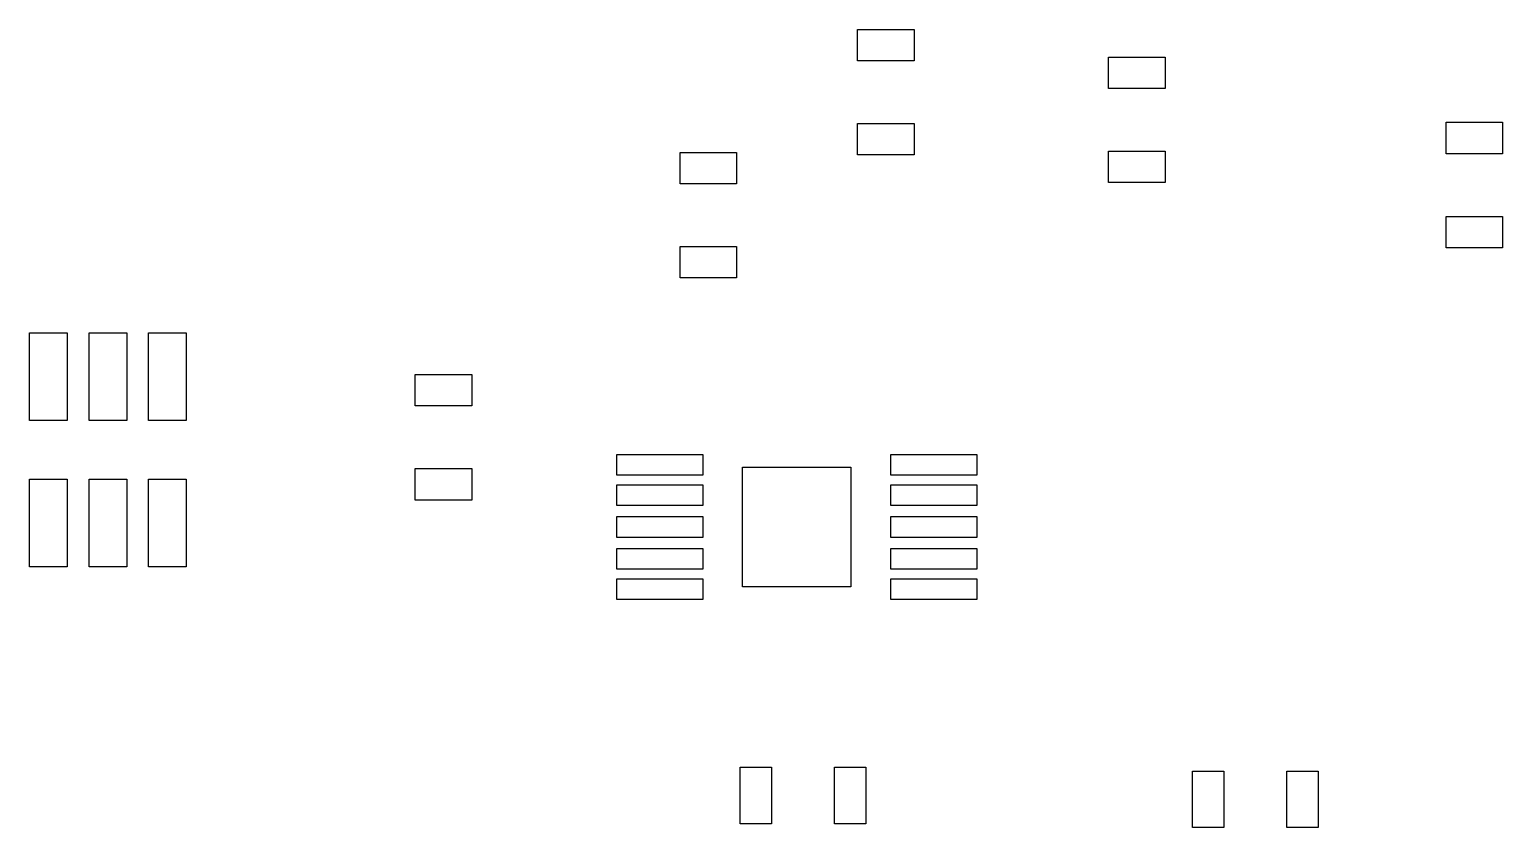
# Model space of a CAD drawing. Extents: x 142.5 to 166, y -129.9 to -117.2.
import ezdxf

# ---------------------------------------------------------------- set-up
doc = ezdxf.new("R2010")
doc.units = 0
doc.header["$MEASUREMENT"] = 0
doc.layers.add('BLACK', color=7, linetype='CONTINUOUS')

msp = doc.modelspace()

# ---------------------------------------------------------------- linework, layer by layer
at = {"layer": 'Black'}
for p, q in [((155.7, -117.67), (155.7, -117.17)), ((155.7, -117.17), (156.6, -117.17)), ((156.6, -117.17), (156.6, -117.67)), ((159.7, -118.11), (159.7, -117.61)), ((159.7, -117.61), (160.6, -117.61)), ((160.6, -117.61), (160.6, -118.11)), ((156.6, -117.67), (155.7, -117.67)), ((160.6, -118.11), (159.7, -118.11)), ((155.7, -119.17), (155.7, -118.67)), ((155.7, -118.67), (156.6, -118.67)), ((156.6, -118.67), (156.6, -119.17)), ((165.08, -119.15), (165.08, -118.65)), ((165.08, -118.65), (165.98, -118.65)), ((165.98, -118.65), (165.98, -119.15)), ((152.87, -119.63), (152.87, -119.13)), ((152.87, -119.13), (153.77, -119.13)), ((153.77, -119.13), (153.77, -119.63)), ((156.6, -119.17), (155.7, -119.17)), ((159.7, -119.61), (159.7, -119.11)), ((159.7, -119.11), (160.6, -119.11)), ((160.6, -119.11), (160.6, -119.61)), ((165.98, -119.15), (165.08, -119.15)), ((153.77, -119.63), (152.87, -119.63)), ((160.6, -119.61), (159.7, -119.61)), ((165.08, -120.65), (165.08, -120.15)), ((165.08, -120.15), (165.98, -120.15)), ((165.98, -120.15), (165.98, -120.65)), ((152.87, -121.13), (152.87, -120.63)), ((152.87, -120.63), (153.77, -120.63)), ((153.77, -120.63), (153.77, -121.13)), ((165.98, -120.65), (165.08, -120.65)), ((153.77, -121.13), (152.87, -121.13)), ((142.5, -123.405), (142.5, -122.005)), ((142.5, -122.005), (143.1, -122.005)), ((143.1, -122.005), (143.1, -123.405)), ((143.45, -123.405), (143.45, -122.005)), ((143.45, -122.005), (144.05, -122.005)), ((144.05, -122.005), (144.05, -123.405)), ((144.4, -123.405), (144.4, -122.005)), ((144.4, -122.005), (145, -122.005)), ((145, -122.005), (145, -123.405)), ((148.65, -123.17), (148.65, -122.67)), ((148.65, -122.67), (149.55, -122.67)), ((149.55, -122.67), (149.55, -123.17)), ((149.55, -123.17), (148.65, -123.17)), ((143.1, -123.405), (142.5, -123.405)), ((144.05, -123.405), (143.45, -123.405)), ((145, -123.405), (144.4, -123.405)), ((151.86, -124.274), (151.86, -123.944)), ((151.86, -123.944), (153.231, -123.944)), ((153.231, -123.944), (153.231, -124.274)), ((156.229, -124.274), (156.229, -123.944)), ((156.229, -123.944), (157.6, -123.944)), ((157.6, -123.944), (157.6, -124.274)), ((148.65, -124.67), (148.65, -124.17)), ((148.65, -124.17), (149.55, -124.17)), ((149.55, -124.17), (149.55, -124.67)), ((153.866, -126.052), (153.866, -124.147)), ((153.866, -124.147), (155.594, -124.147)), ((155.594, -124.147), (155.594, -126.052)), ((142.5, -125.735), (142.5, -124.335)), ((142.5, -124.335), (143.1, -124.335)), ((143.1, -124.335), (143.1, -125.735)), ((143.45, -125.735), (143.45, -124.335)), ((143.45, -124.335), (144.05, -124.335)), ((144.05, -124.335), (144.05, -125.735)), ((144.4, -125.735), (144.4, -124.335)), ((144.4, -124.335), (145, -124.335)), ((145, -124.335), (145, -125.735)), ((153.231, -124.274), (151.86, -124.274)), ((151.86, -124.757), (151.86, -124.427)), ((151.86, -124.427), (153.231, -124.427)), ((153.231, -124.427), (153.231, -124.757)), ((157.6, -124.274), (156.229, -124.274)), ((156.229, -124.757), (156.229, -124.427)), ((156.229, -124.427), (157.6, -124.427)), ((157.6, -124.427), (157.6, -124.757)), ((149.55, -124.67), (148.65, -124.67)), ((153.231, -124.757), (151.86, -124.757)), ((157.6, -124.757), (156.229, -124.757)), ((151.86, -125.265), (151.86, -124.935)), ((151.86, -124.935), (153.231, -124.935)), ((153.231, -124.935), (153.231, -125.265)), ((156.229, -125.265), (156.229, -124.935)), ((156.229, -124.935), (157.6, -124.935)), ((157.6, -124.935), (157.6, -125.265)), ((153.231, -125.265), (151.86, -125.265)), ((157.6, -125.265), (156.229, -125.265)), ((151.86, -125.773), (151.86, -125.443)), ((151.86, -125.443), (153.231, -125.443)), ((153.231, -125.443), (153.231, -125.773)), ((156.229, -125.773), (156.229, -125.443)), ((156.229, -125.443), (157.6, -125.443)), ((157.6, -125.443), (157.6, -125.773)), ((143.1, -125.735), (142.5, -125.735)), ((144.05, -125.735), (143.45, -125.735)), ((145, -125.735), (144.4, -125.735)), ((153.231, -125.773), (151.86, -125.773)), ((157.6, -125.773), (156.229, -125.773)), ((151.86, -126.256), (151.86, -125.925)), ((151.86, -125.925), (153.231, -125.925)), ((153.231, -125.925), (153.231, -126.256)), ((155.594, -126.052), (153.866, -126.052)), ((156.229, -126.256), (156.229, -125.925)), ((156.229, -125.925), (157.6, -125.925)), ((157.6, -125.925), (157.6, -126.256)), ((153.231, -126.256), (151.86, -126.256)), ((157.6, -126.256), (156.229, -126.256)), ((153.83, -129.83), (153.83, -128.93)), ((153.83, -128.93), (154.33, -128.93)), ((154.33, -128.93), (154.33, -129.83)), ((155.33, -129.83), (155.33, -128.93)), ((155.33, -128.93), (155.83, -128.93)), ((155.83, -128.93), (155.83, -129.83)), ((161.04, -129.89), (161.04, -128.99)), ((161.04, -128.99), (161.54, -128.99)), ((161.54, -128.99), (161.54, -129.89)), ((162.54, -129.89), (162.54, -128.99)), ((162.54, -128.99), (163.04, -128.99)), ((163.04, -128.99), (163.04, -129.89)), ((154.33, -129.83), (153.83, -129.83)), ((155.83, -129.83), (155.33, -129.83)), ((161.54, -129.89), (161.04, -129.89)), ((163.04, -129.89), (162.54, -129.89))]:
    msp.add_line(p, q, dxfattribs=at)

doc.saveas('drawing.dxf')
